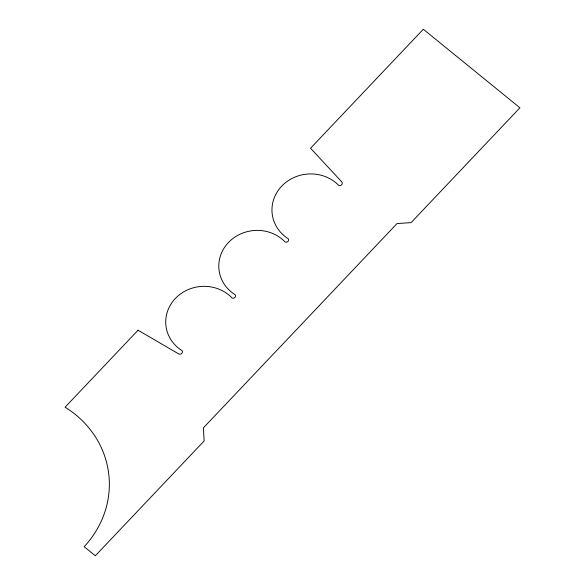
<?xml version="1.0" encoding="UTF-8"?>
<svg xmlns="http://www.w3.org/2000/svg" width="585" height="585" viewBox="0 0 585 585"><rect width="100%" height="100%" fill="white"/><g stroke="black" fill="none" stroke-linecap="round" stroke-linejoin="round"><path stroke-width="0.88" d="M138.053 330.211L65.074 407.204A101.432 93.98 -6.3 0 1 84.181 546.683L95.326 555.75L204.158 440.936L203.361 427.891L397.032 223.572L411.094 222.622L519.926 107.801L423.328 29.25L310.547 148.239L341.794 181.884A2.494 2.311 -6.3 0 1 338.759 185.423A38.244 35.436 -6.3 0 0 281.612 186.257A38.244 35.436 -6.3 0 0 288.339 238.834A2.494 2.311 -6.3 0 1 285.261 242.11A37.871 35.085 -6.3 0 0 228.406 242.548A37.871 35.085 -6.3 0 0 235.265 294.825A2.494 2.311 -6.3 0 1 232.194 298.109A37.842 35.063 -6.3 0 0 175.383 298.438A37.842 35.063 -6.3 0 0 182.11 350.693A2.494 2.311 -6.3 0 1 178.718 353.932L138.053 330.211"/></g></svg>
